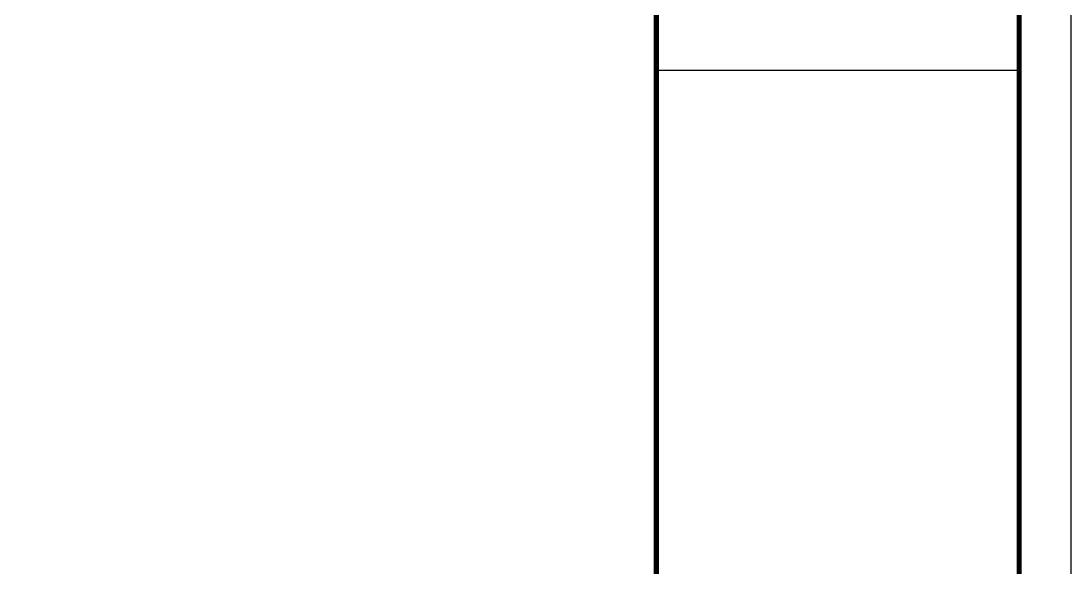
# Model space of a CAD drawing. Extents: x 1834097 to 1952997, y -130665 to -46565.
# Drawn here: x 1932738 to 1952997, y -67671 to -57118 of the extents above; entities that cross this region are included whole.
import ezdxf
from ezdxf.enums import TextEntityAlignment as Align

# ---------------------------------------------------------------- set-up
doc = ezdxf.new("R2010")
doc.units = 0
doc.header["$LTSCALE"] = 1000
doc.header["$MEASUREMENT"] = 0
for name, color, linetype in [('BTTK', 7, 'Continuous'), ('e-标注', 7, 'Continuous'), ('PUB_TITLE', 4, 'Continuous')]:
    doc.layers.add(name, color=color, linetype=linetype)
doc.styles.add('HZ(TK)', font='simplex.shx', dxfattribs={"width": 0.9, "bigfont": 'gbcbig.shx'})

# ---------------------------------------------------------------- blocks, each defined once
blk = doc.blocks.new('vhtemplate_2020年新竖式图框_A0')
at = {"layer": 'BTTK'}
blk.add_line((1109, 726), (1179, 726), dxfattribs=at)
at = {"layer": 'PUB_TITLE', "color": 7}
blk.add_lwpolyline([(0, 0), (1189, 0), (1189, 841), (0, 841)], close=True, dxfattribs=at)
at = {"layer": 'PUB_TITLE', "const_width": 1}
blk.add_lwpolyline([(25, 10), (1179, 10), (1179, 831), (25, 831)], close=True, dxfattribs=at)
blk.add_lwpolyline([(1109, 10), (1109, 831)], dxfattribs=at)
at = {"layer": 'BTTK', "color": 4, "style": 'HZ(TK)', "width": 0.9}
for tag, p in [('合作单位', (1144, 743.5)), ('建设单位', (1144, 209.5)), ('工程名称', (1144, 176.5)), ('子项名称', (1154, 160)), ('图纸名称', (1144, 141))]:
    blk.add_attdef(tag, text='', height=3.5, dxfattribs=at).set_placement(p, align=Align.MIDDLE_CENTER)
for tag, p in [('注册证书号', (1156.5, 309.01)), ('注册印章号', (1156.5, 301.01)), ('设计号', (1154, 193)), ('图别', (1137.75, 34)), ('图号', (1170.25, 34)), ('版本号', (1137.75, 26)), ('日期', (1170.25, 26))]:
    blk.add_attdef(tag, text='', height=3.5, dxfattribs=at).set_placement(p, align=Align.MIDDLE)

msp = doc.modelspace()

# ---------------------------------------------------------------- block references
at = {"layer": 'e-标注', "xscale": 100, "yscale": 100, "zscale": 100}
msp.add_blockref('vhtemplate_2020年新竖式图框_A0', (1834097, -130665), dxfattribs=at)

doc.saveas('drawing.dxf')
